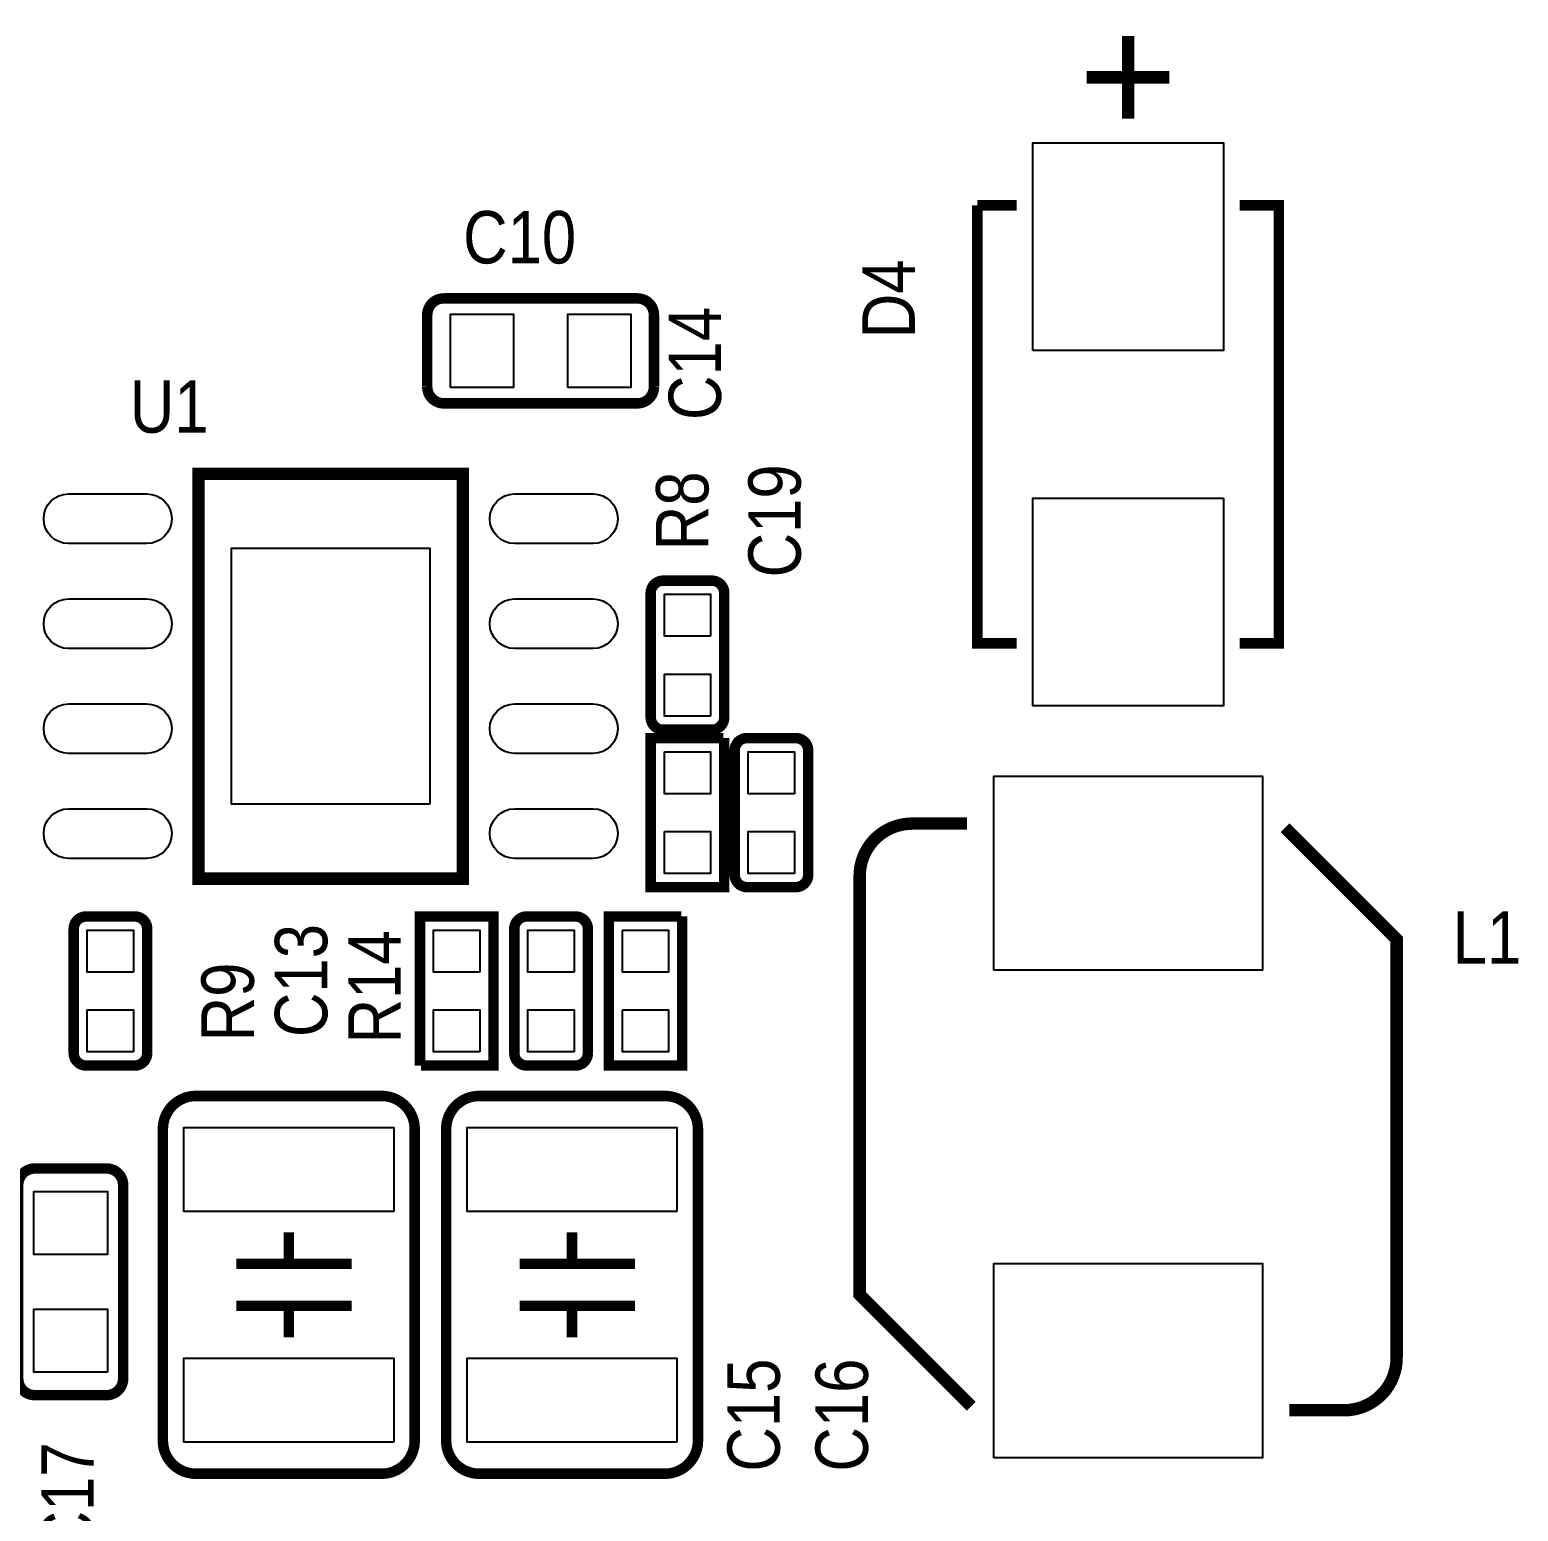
# Model space of a CAD drawing. Extents: x 0 to 228, y 0 to 175.
# Drawn here: x 165.27 to 183.28, y 60.38 to 78.31 of the extents above; entities that cross this region are included whole.
import ezdxf
from ezdxf.enums import TextEntityAlignment as Align

# ---------------------------------------------------------------- set-up
doc = ezdxf.new("R2010")
doc.units = 0
for name, color, linetype in [('PG_SILKSCREEN_TOP', 253, 'CONTINUOUS'), ('PIN_TOP', 142, 'CONTINUOUS'), ('RD_SILKSCREEN_TOP', 142, 'CONTINUOUS')]:
    doc.layers.add(name, color=color, linetype=linetype)

msp = doc.modelspace()

# ---------------------------------------------------------------- linework, layer by layer
at = {"layer": 'PG_SILKSCREEN_TOP'}
for points, const_width in [([(178.562, 78.233016), (178.562, 77.233018)], 0.150114), ([(179.062126, 77.73289), (178.061874, 77.73289)], 0.150114), ([(176.73701, 76.182982), (176.73701, 70.883018), (177.21199, 70.883018)], 0.127), ([(177.21199, 76.182982), (176.73701, 76.182982)], 0.127), ([(179.91201, 70.883018), (180.38699, 70.883018), (180.38699, 76.182982), (179.91201, 76.182982)], 0.127), ([(167.310054, 68.034916), (167.310054, 72.935084), (170.509946, 72.935084), (170.509946, 68.034916), (167.310054, 68.034916)], 0.150114), ([(173.671992, 69.735954), (173.671992, 67.932046), (172.782992, 67.932046), (172.782992, 69.735954), (173.660054, 69.735954)], 0.127), ([(169.990008, 65.773046), (169.990008, 67.576954), (170.879008, 67.576954), (170.879008, 65.773046), (170.001946, 65.773046)], 0.127), ([(173.163992, 67.576954), (173.163992, 65.773046), (172.276008, 65.773046), (172.276008, 67.576954), (173.152054, 67.576954)], 0.127), ([(168.402, 63.373), (168.402, 63.754)], 0.127), ([(171.831, 63.373), (171.831, 63.754)], 0.127), ([(167.767, 63.373), (169.164, 63.373)], 0.127), ([(171.196, 63.373), (172.593, 63.373)], 0.127), ([(167.767, 62.865), (169.164, 62.865)], 0.127), ([(168.402, 62.865), (168.402, 62.484)], 0.127), ([(171.196, 62.865), (172.593, 62.865)], 0.127), ([(171.831, 62.865), (171.831, 62.484)], 0.127)]:
    msp.add_lwpolyline(points, dxfattribs=dict(at, const_width=const_width))
for points, const_width in [([(170.278044, 75.057), (172.621956, 75.057, -0.413782), (172.822108, 74.857102), (172.822108, 73.986898, -0.413795), (172.621956, 73.787), (170.278044, 73.787, -0.4138), (170.077892, 73.986898), (170.077892, 74.857102, -0.413787), (170.278044, 75.057)], 0.127), ([(172.782992, 69.986906), (172.782992, 70.536054), (172.782992, 70.941946), (172.782992, 71.491094, -0.415157), (172.934122, 71.640954), (173.521878, 71.640954, -0.415157), (173.673008, 71.491094), (173.673008, 69.986906, -0.415157), (173.521878, 69.837046), (172.934122, 69.837046, -0.415157), (172.782992, 69.986906)], 0.127), ([(173.798992, 68.081906), (173.798992, 68.631054), (173.798992, 69.036946), (173.798992, 69.586094, -0.415157), (173.950122, 69.735954), (174.537878, 69.735954, -0.415157), (174.689008, 69.586094), (174.689008, 68.081906, -0.415157), (174.537878, 67.932046), (173.950122, 67.932046, -0.415157), (173.798992, 68.081906)], 0.127), ([(176.66208, 61.65088), (175.31207, 63.00089), (175.31207, 68.065904, -0.414264), (175.94707, 68.700904), (176.612042, 68.700904)], 0.150114), ([(180.46192, 68.65112), (181.81193, 67.30111), (181.81193, 62.236096, -0.414266), (181.17693, 61.601096), (180.511958, 61.601096)], 0.150114), ([(165.799008, 65.922906), (165.799008, 66.472054), (165.799008, 66.877946), (165.799008, 67.427094, -0.414492), (165.949122, 67.576954), (166.536878, 67.576954, -0.415157), (166.688008, 67.427094), (166.688008, 65.922906, -0.415157), (166.536878, 65.773046), (165.949122, 65.773046, -0.414492), (165.799008, 65.922906)], 0.127), ([(171.131992, 65.922906), (171.131992, 66.472054), (171.131992, 66.877946), (171.131992, 67.427094, -0.415157), (171.283122, 67.576954), (171.870878, 67.576954, -0.415157), (172.022008, 67.427094), (172.022008, 65.922906, -0.415157), (171.870878, 65.773046), (171.283122, 65.773046, -0.415157), (171.131992, 65.922906)], 0.127), ([(166.878, 63.627), (166.878, 65.00495, -0.414287), (167.27805, 65.405), (169.52595, 65.405, -0.414287), (169.926, 65.00495), (169.926, 61.23305, -0.414287), (169.52595, 60.833), (167.27805, 60.833, -0.414287), (166.878, 61.23305), (166.878, 63.754)], 0.127), ([(170.307, 63.627), (170.307, 65.00495, -0.414287), (170.70705, 65.405), (172.95495, 65.405, -0.414287), (173.355, 65.00495), (173.355, 61.23305, -0.414287), (172.95495, 60.833), (170.70705, 60.833, -0.414287), (170.307, 61.23305), (170.307, 63.754)], 0.127), ([(165.126924, 61.983874), (165.126924, 64.327024, -0.414684), (165.327076, 64.526922), (166.197026, 64.526922, -0.413865), (166.396924, 64.327024), (166.396924, 61.983874, -0.413789), (166.197026, 61.783976), (165.327076, 61.783976, -0.414585), (165.126924, 61.983874)], 0.127)]:
    msp.add_lwpolyline(points, format="xyb", dxfattribs=dict(at, const_width=const_width))
at = {"layer": 'PIN_TOP'}
for points in [[(177.406554, 74.425556), (177.406554, 76.940664), (179.717446, 76.940664), (179.717446, 74.425556)], [(170.358054, 73.9775), (170.358054, 74.8665), (171.120054, 74.8665), (171.120054, 73.9775)], [(171.779946, 73.9775), (171.779946, 74.8665), (172.541946, 74.8665), (172.541946, 73.9775)], [(179.717446, 72.640444), (179.717446, 70.125336), (177.406554, 70.125336), (177.406554, 72.640444)], [(170.110023, 68.934965), (167.709977, 68.934965), (167.709977, 72.035035), (170.110023, 72.035035)], [(173.507527, 70.968108), (172.948473, 70.968108), (172.948473, 71.476108), (173.507527, 71.476108)], [(173.507527, 70.001892), (172.948473, 70.001892), (172.948473, 70.509892), (173.507527, 70.509892)], [(172.948473, 69.571108), (173.507527, 69.571108), (173.507527, 69.063108), (172.948473, 69.063108)], [(174.523527, 69.063108), (173.964473, 69.063108), (173.964473, 69.571108), (174.523527, 69.571108)], [(176.936908, 66.925952), (176.936908, 69.27596), (180.186838, 69.27596), (180.186838, 66.925952)], [(172.948473, 68.604892), (173.507527, 68.604892), (173.507527, 68.096892), (172.948473, 68.096892)], [(174.523527, 68.096892), (173.964473, 68.096892), (173.964473, 68.604892), (174.523527, 68.604892)], [(166.522527, 66.904108), (165.963473, 66.904108), (165.963473, 67.412108), (166.522527, 67.412108)], [(170.713527, 66.904108), (170.154473, 66.904108), (170.154473, 67.412108), (170.713527, 67.412108)], [(171.856527, 66.904108), (171.297473, 66.904108), (171.297473, 67.412108), (171.856527, 67.412108)], [(172.440473, 67.412108), (172.999527, 67.412108), (172.999527, 66.904108), (172.440473, 66.904108)], [(166.522527, 65.937892), (165.963473, 65.937892), (165.963473, 66.445892), (166.522527, 66.445892)], [(170.713527, 65.937892), (170.154473, 65.937892), (170.154473, 66.445892), (170.713527, 66.445892)], [(171.856527, 65.937892), (171.297473, 65.937892), (171.297473, 66.445892), (171.856527, 66.445892)], [(172.440473, 66.445892), (172.999527, 66.445892), (172.999527, 65.937892), (172.440473, 65.937892)], [(169.672, 64.008), (167.132, 64.008), (167.132, 65.024), (169.672, 65.024)], [(173.101, 64.008), (170.561, 64.008), (170.561, 65.024), (173.101, 65.024)], [(166.206424, 63.485014), (165.317424, 63.485014), (165.317424, 64.247014), (166.206424, 64.247014)], [(176.936908, 61.02604), (176.936908, 63.376048), (180.186838, 63.376048), (180.186838, 61.02604)], [(166.206424, 62.063122), (165.317424, 62.063122), (165.317424, 62.825122), (166.206424, 62.825122)], [(169.672, 61.214), (167.132, 61.214), (167.132, 62.23), (169.672, 62.23)], [(173.101, 61.214), (170.561, 61.214), (170.561, 62.23), (173.101, 62.23)]]:
    msp.add_lwpolyline(points, close=True, dxfattribs=at)
for points in [[(166.68496, 72.090026), (165.735, 72.090026, -1), (165.735, 72.689974), (166.68496, 72.689974, -1)], [(172.085, 72.090026), (171.13504, 72.090026, -1), (171.13504, 72.689974), (172.085, 72.689974, -1)], [(166.68496, 70.820026), (165.735, 70.820026, -1), (165.735, 71.419974), (166.68496, 71.419974, -1)], [(172.085, 70.820026), (171.13504, 70.820026, -1), (171.13504, 71.419974), (172.085, 71.419974, -1)], [(166.68496, 69.550026), (165.735, 69.550026, -1), (165.735, 70.149974), (166.68496, 70.149974, -1)], [(172.085, 69.550026), (171.13504, 69.550026, -1), (171.13504, 70.149974), (172.085, 70.149974, -1)], [(166.68496, 68.280026), (165.735, 68.280026, -1), (165.735, 68.879974), (166.68496, 68.879974, -1)], [(172.085, 68.280026), (171.13504, 68.280026, -1), (171.13504, 68.879974), (172.085, 68.879974, -1)]]:
    msp.add_lwpolyline(points, format="xyb", close=True, dxfattribs=at)

# ---------------------------------------------------------------- texts
at = {"layer": 'RD_SILKSCREEN_TOP', "width": 0.8784}
for s, p in [('C10', (171.196, 75.47991)), ('U1', (166.9542, 73.4314)), ('L1', (182.9054, 67.0052))]:
    msp.add_text(s, height=0.635, dxfattribs=at).set_placement(p, align=Align.CENTER)
for s, p in [('D4', (175.98009, 74.574908)), ('R8', (173.482, 72.009)), ('R14', (169.75709, 66.041016)), ('R9', (167.97909, 66.065908)), ('C15', (174.3456, 60.8584)), ('C16', (175.4124, 60.8584))]:
    msp.add_text(s, height=0.635, rotation=90, dxfattribs=at).set_placement(p)
for s, p in [('C14', (173.6344, 74.2696)), ('C19', (174.5996, 72.3646)), ('C13', (168.86809, 66.802)), ('C17', (166.0398, 60.5282))]:
    msp.add_text(s, height=0.635, rotation=90, dxfattribs=at).set_placement(p, align=Align.CENTER)

doc.saveas('drawing.dxf')
